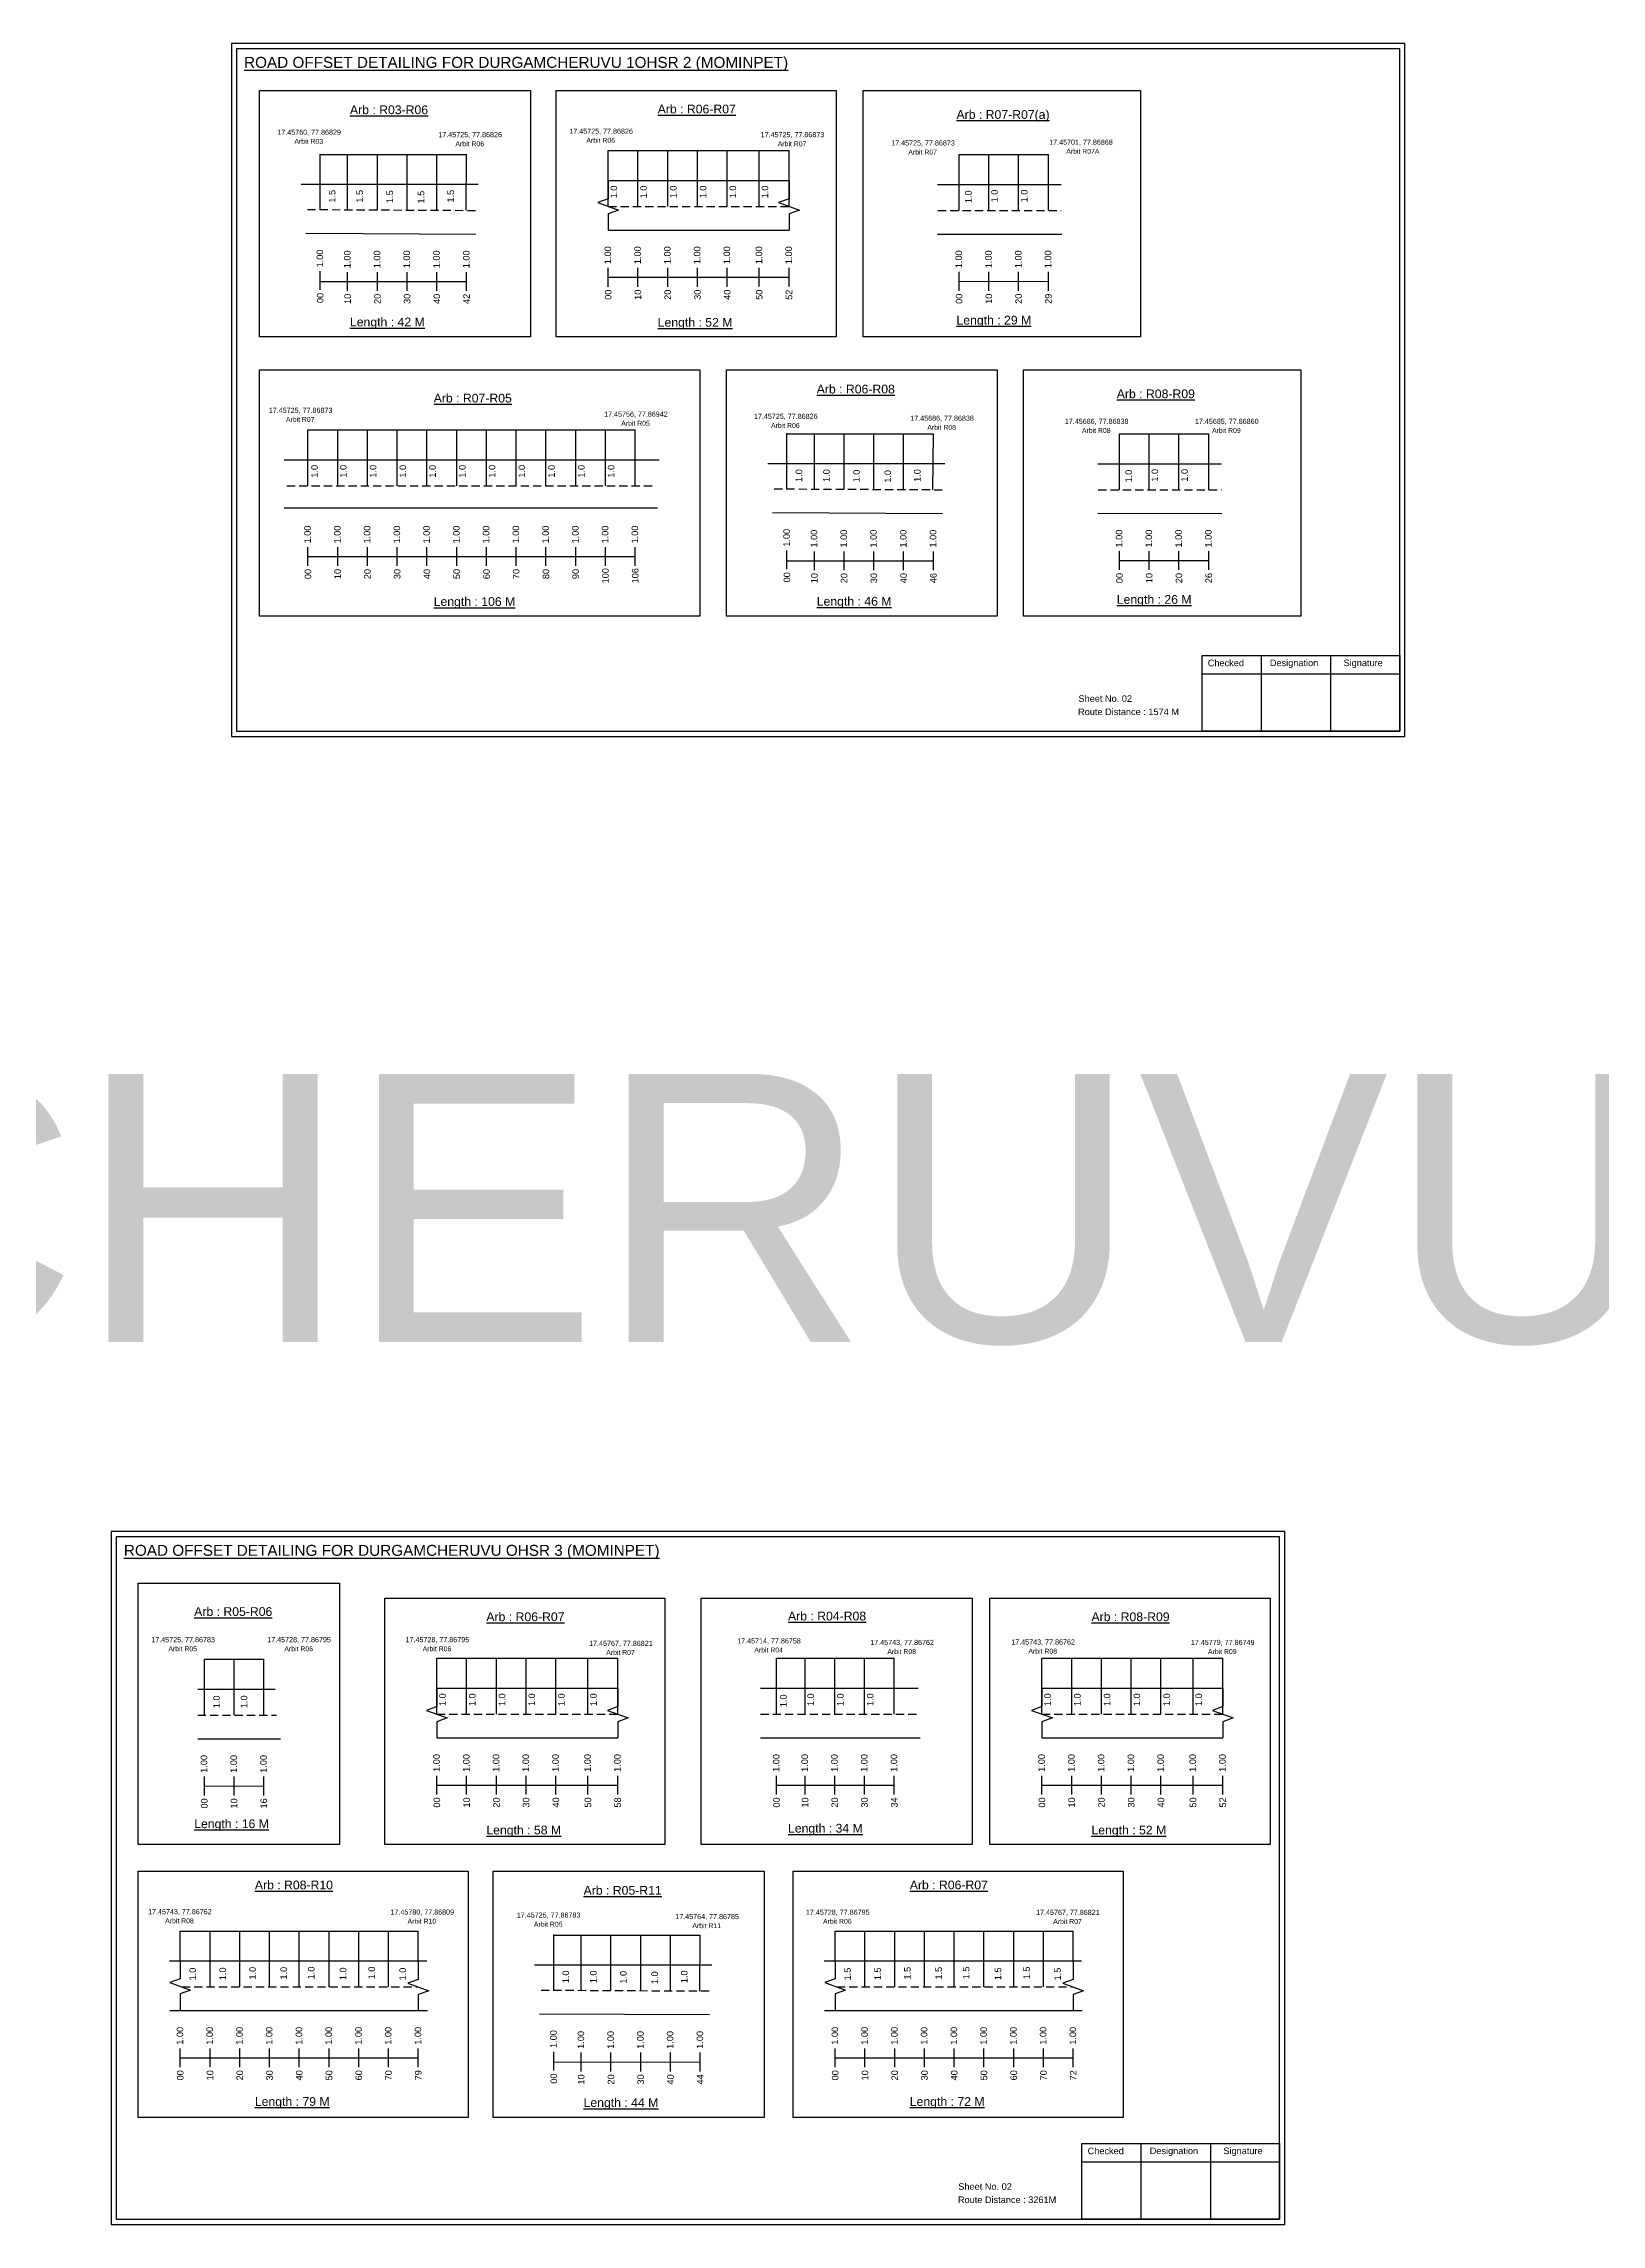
# Model space of a CAD drawing. Header units: inches. Extents: x 105 to 4124, y -559 to 3229.
# Drawn here: x 1914 to 2626, y -559 to 438 of the extents above; entities that cross this region are included whole.
import ezdxf

# ---------------------------------------------------------------- set-up
doc = ezdxf.new("R2010")
doc.units = ezdxf.units.IN
doc.header["$MEASUREMENT"] = 0
doc.linetypes.add('DASHED2', pattern=[0.375, 0.25, -0.125])
doc.layers.add('PDF_Geometry', color=7, linetype='Continuous')
doc.layers.add('PDF_Text', color=5, linetype='Continuous')
doc.styles.add('PDF Arial', font='arial.ttf')
doc.styles.get("Standard").update_dxf_attribs({"font": 'arial.ttf'})

msp = doc.modelspace()

# ---------------------------------------------------------------- linework, layer by layer
at = {"color": 5}
for p, q in [((2171.8, 388.9), (2254.45, 388.9)), ((2040.15, 387.02), (2107.07, 387.02)), ((2332.21, 387.06), (2373.01, 387.06)), ((2034.54, 261.21), (2184.14, 261.21)), ((2253.51, 259.33), (2320.43, 259.33)), ((2405.49, 259.37), (2446.29, 259.37)), ((1987.18, -300.81), (2014.38, -300.81)), ((2093.48, -300.38), (2176.14, -300.38)), ((2248.75, -300.38), (2302.58, -300.38)), ((2370.08, -300.38), (2452.74, -300.38)), ((1976.19, -425.11), (2084.99, -425.11)), ((2146.94, -426.99), (2213.86, -426.99)), ((2275.57, -425.11), (2384.37, -425.11))]:
    msp.add_line(p, q, dxfattribs=at)
for p, q in [((2171.8, 363.36), (2171.8, 388.9)), ((2185.4, 363.36), (2185.4, 388.9)), ((2199, 363.36), (2199, 388.9)), ((2212.6, 363.36), (2212.6, 388.9)), ((2226.2, 363.36), (2226.2, 388.9)), ((2240.85, 363.36), (2240.85, 388.9)), ((2254.45, 363.36), (2254.45, 388.9)), ((2040.15, 361.78), (2040.15, 387.32)), ((2052.67, 361.73), (2052.67, 387.02)), ((2066.27, 361.68), (2066.27, 387.02)), ((2079.87, 361.74), (2079.87, 387.02)), ((2093.47, 361.48), (2093.47, 387.02)), ((2106.84, 361.52), (2107.07, 387.02)), ((2332.21, 361.52), (2332.21, 387.06)), ((2345.81, 361.52), (2345.81, 387.06)), ((2359.41, 361.52), (2359.41, 387.06)), ((2373.01, 361.52), (2373.01, 387.06)), ((2112.32, 373.35), (2031.37, 373.35)), ((2171.8, 375.24), (2254.45, 375.24)), ((2322.38, 373.41), (2378.86, 373.41)), ((2033.58, 351.14), (2111.3, 350.71)), ((2171.8, 352.56), (2254.45, 352.56)), ((2322.38, 350.72), (2379.09, 350.6)), ((2034.54, 235.67), (2034.54, 261.21)), ((2048.14, 235.67), (2048.14, 261.21)), ((2061.74, 235.67), (2061.74, 261.21)), ((2075.34, 235.67), (2075.34, 261.21)), ((2088.94, 235.67), (2088.94, 261.21)), ((2102.54, 235.67), (2102.54, 261.21)), ((2116.14, 235.67), (2116.14, 261.21)), ((2129.74, 235.67), (2129.74, 261.21)), ((2143.34, 235.67), (2143.34, 261.21)), ((2156.94, 235.67), (2156.94, 261.21)), ((2170.54, 235.67), (2170.54, 261.21)), ((2184.14, 235.67), (2184.14, 261.21)), ((2253.51, 234.1), (2253.51, 259.63)), ((2266.03, 234.05), (2266.03, 259.33)), ((2279.63, 233.99), (2279.63, 259.33)), ((2293.23, 234.06), (2293.23, 259.33)), ((2306.83, 233.8), (2306.83, 259.33)), ((2320.2, 233.83), (2320.43, 259.33)), ((2405.49, 233.84), (2405.49, 259.37)), ((2419.09, 233.84), (2419.09, 259.37)), ((2432.69, 233.84), (2432.69, 259.37)), ((2446.29, 233.84), (2446.29, 259.37)), ((2023.66, 247.56), (2195.02, 247.56)), ((2325.68, 245.66), (2244.72, 245.66)), ((2395.66, 245.72), (2452.14, 245.72)), ((2194.33, 225.37), (2023.66, 225.37)), ((2246.94, 223.46), (2324.66, 223.02)), ((2395.66, 223.04), (2452.36, 222.91)), ((1987.18, -326.35), (1987.18, -300.81)), ((2000.78, -326.35), (2000.78, -300.81)), ((2014.38, -326.35), (2014.38, -300.81)), ((2093.48, -325.91), (2093.48, -300.38)), ((2107.08, -325.91), (2107.08, -300.38)), ((2120.68, -325.91), (2120.68, -300.38)), ((2134.28, -325.91), (2134.28, -300.38)), ((2147.88, -325.91), (2147.88, -300.38)), ((2162.54, -325.91), (2162.54, -300.37)), ((2176.14, -325.91), (2176.14, -300.37)), ((2248.75, -325.91), (2248.75, -300.38)), ((2261.78, -325.91), (2261.78, -300.38)), ((2275.38, -325.91), (2275.38, -300.38)), ((2288.98, -325.91), (2288.98, -300.38)), ((2302.58, -325.91), (2302.58, -300.38)), ((2370.08, -325.91), (2370.08, -300.38)), ((2383.68, -325.91), (2383.68, -300.38)), ((2397.28, -325.91), (2397.28, -300.38)), ((2410.88, -325.91), (2410.88, -300.38)), ((2424.48, -325.91), (2424.48, -300.38)), ((2439.14, -325.91), (2439.14, -300.37)), ((2452.74, -325.91), (2452.74, -300.37)), ((1984.17, -314.46), (2019.6, -314.46)), ((2093.48, -314.03), (2176.14, -314.03)), ((2241.4, -314.03), (2313.43, -314.03)), ((2370.08, -314.03), (2452.74, -314.03)), ((1984.17, -337.15), (2022, -337.15)), ((2093.48, -336.72), (2176.14, -336.72)), ((2241.4, -336.72), (2314.43, -336.72)), ((2370.08, -336.72), (2452.74, -336.72)), ((1976.19, -438.76), (1976.19, -425.11)), ((1989.79, -450.64), (1989.79, -425.11)), ((2003.39, -450.64), (2003.39, -425.11)), ((2016.99, -450.64), (2016.99, -425.11)), ((2030.59, -450.64), (2030.59, -425.11)), ((2044.19, -450.64), (2044.19, -425.11)), ((2057.79, -450.64), (2057.79, -425.11)), ((2071.39, -450.64), (2071.39, -425.11)), ((2084.99, -438.76), (2084.99, -425.11)), ((2146.94, -452.22), (2146.94, -426.68)), ((2159.46, -452.27), (2159.46, -426.99)), ((2173.06, -452.32), (2173.06, -426.99)), ((2186.66, -452.26), (2186.66, -426.99)), ((2200.26, -452.52), (2200.26, -426.99)), ((2213.63, -452.49), (2213.86, -426.99)), ((2275.57, -438.76), (2275.57, -425.11)), ((2289.17, -450.64), (2289.17, -425.11)), ((2302.77, -450.64), (2302.77, -425.11)), ((2316.37, -450.64), (2316.37, -425.11)), ((2329.97, -450.64), (2329.97, -425.11)), ((2343.57, -450.64), (2343.57, -425.11)), ((2357.17, -450.64), (2357.17, -425.11)), ((2370.77, -450.64), (2370.77, -425.11)), ((2384.37, -438.76), (2384.37, -425.11)), ((1971.2, -438.76), (2088.81, -438.7)), ((2219.11, -440.66), (2138.15, -440.66)), ((2270.58, -438.76), (2388.19, -438.7)), ((1971.34, -461.45), (2089.12, -461.45)), ((2140.36, -462.86), (2218.09, -463.29)), ((2270.72, -461.45), (2388.5, -461.45))]:
    msp.add_line(p, q)
at = {"linetype": 'DASHED2', "ltscale": 15}
for p, q in [((2034.29, 361.93), (2112.57, 361.52)), ((2171.8, 363.36), (2254.45, 363.36)), ((2322.52, 361.52), (2378.86, 361.52)), ((2024.94, 235.67), (2192.54, 235.67)), ((2247.65, 234.24), (2325.93, 233.83)), ((2395.8, 233.84), (2452.14, 233.84)), ((1984.17, -326.35), (2020.09, -326.35)), ((2093.48, -325.91), (2176.14, -325.91)), ((2241.4, -325.91), (2313.93, -325.91)), ((2370.08, -325.91), (2452.74, -325.91)), ((1976.96, -450.64), (2084.99, -450.64)), ((2141.08, -452.08), (2219.36, -452.49)), ((2276.33, -450.64), (2384.37, -450.64))]:
    msp.add_line(p, q, dxfattribs=at)
at = {"color": 217, "true_color": 0x93278f}
for p, q in [((2040.15, 325.17), (2040.15, 333.73)), ((2040.15, 329.05), (2107.07, 329.07)), ((2052.67, 324.78), (2052.67, 333.34)), ((2066.27, 324.78), (2066.27, 333.34)), ((2079.87, 324.78), (2079.87, 333.34)), ((2093.47, 324.78), (2093.47, 333.34)), ((2107.07, 324.78), (2107.07, 333.34)), ((2171.8, 326.66), (2171.8, 335.22)), ((2171.8, 330.93), (2254.45, 330.94)), ((2185.4, 326.66), (2185.4, 335.22)), ((2199, 326.66), (2199, 335.22)), ((2212.6, 326.66), (2212.6, 335.22)), ((2226.2, 326.66), (2226.2, 335.22)), ((2240.85, 326.67), (2240.85, 335.22)), ((2254.45, 326.67), (2254.45, 335.22)), ((2332.21, 324.83), (2332.21, 333.38)), ((2332.21, 329.09), (2373.01, 329.1)), ((2345.81, 324.83), (2345.81, 333.38)), ((2359.41, 324.83), (2359.41, 333.38)), ((2373.01, 324.83), (2373.01, 333.38)), ((2034.54, 198.98), (2034.54, 207.53)), ((2034.54, 203.24), (2184.14, 203.27)), ((2048.14, 198.98), (2048.14, 207.53)), ((2061.74, 198.98), (2061.74, 207.53)), ((2075.34, 198.98), (2075.34, 207.53)), ((2088.94, 198.98), (2088.94, 207.53)), ((2102.54, 198.98), (2102.54, 207.53)), ((2116.14, 198.98), (2116.14, 207.53)), ((2129.74, 198.98), (2129.74, 207.53)), ((2143.34, 198.98), (2143.34, 207.53)), ((2156.94, 198.98), (2156.94, 207.53)), ((2170.54, 198.98), (2170.54, 207.53)), ((2184.14, 198.98), (2184.14, 207.53)), ((2253.51, 197.49), (2253.51, 206.04)), ((2253.51, 201.37), (2320.43, 201.38)), ((2266.03, 197.1), (2266.03, 205.66)), ((2279.63, 197.1), (2279.63, 205.66)), ((2293.23, 197.1), (2293.23, 205.66)), ((2306.83, 197.1), (2306.83, 205.66)), ((2320.43, 197.1), (2320.43, 205.66)), ((2405.49, 197.14), (2405.49, 205.7)), ((2405.49, 201.41), (2446.29, 201.42)), ((2419.09, 197.14), (2419.09, 205.7)), ((2432.69, 197.14), (2432.69, 205.7)), ((2446.29, 197.14), (2446.29, 205.7)), ((1987.18, -363.05), (1987.18, -354.49)), ((1987.18, -358.78), (2014.38, -358.77)), ((2000.78, -363.05), (2000.78, -354.49)), ((2014.38, -363.05), (2014.38, -354.49)), ((2093.48, -362.61), (2093.48, -354.06)), ((2093.48, -358.34), (2176.14, -358.33)), ((2107.08, -362.61), (2107.08, -354.06)), ((2120.68, -362.61), (2120.68, -354.06)), ((2134.28, -362.61), (2134.28, -354.06)), ((2147.88, -362.61), (2147.88, -354.06)), ((2162.54, -362.61), (2162.54, -354.05)), ((2176.14, -362.61), (2176.14, -354.05)), ((2248.75, -362.61), (2248.75, -354.06)), ((2248.75, -358.34), (2302.58, -358.33)), ((2261.78, -362.61), (2261.78, -354.06)), ((2275.38, -362.61), (2275.38, -354.06)), ((2288.98, -362.61), (2288.98, -354.06)), ((2302.58, -362.61), (2302.58, -354.06)), ((2370.08, -362.61), (2370.08, -354.06)), ((2370.08, -358.34), (2452.74, -358.33)), ((2383.68, -362.61), (2383.68, -354.06)), ((2397.28, -362.61), (2397.28, -354.06)), ((2410.88, -362.61), (2410.88, -354.06)), ((2424.48, -362.61), (2424.48, -354.06)), ((2439.14, -362.61), (2439.14, -354.05)), ((2452.74, -362.61), (2452.74, -354.05)), ((1976.19, -487.34), (1976.19, -478.79)), ((1976.19, -483.07), (2084.99, -483.07)), ((1989.79, -487.34), (1989.79, -478.79)), ((2003.39, -487.34), (2003.39, -478.79)), ((2016.99, -487.34), (2016.99, -478.79)), ((2030.59, -487.34), (2030.59, -478.79)), ((2044.19, -487.34), (2044.19, -478.79)), ((2057.79, -487.34), (2057.79, -478.79)), ((2071.39, -487.34), (2071.39, -478.79)), ((2084.99, -487.34), (2084.99, -478.79)), ((2146.94, -488.83), (2146.94, -480.28)), ((2146.94, -484.95), (2213.86, -484.94)), ((2159.46, -489.22), (2159.46, -480.66)), ((2173.06, -489.22), (2173.06, -480.66)), ((2186.66, -489.22), (2186.66, -480.66)), ((2200.26, -489.22), (2200.26, -480.66)), ((2213.86, -489.22), (2213.86, -480.66)), ((2275.57, -487.34), (2275.57, -478.79)), ((2275.57, -483.07), (2384.37, -483.07)), ((2289.17, -487.34), (2289.17, -478.79)), ((2302.77, -487.34), (2302.77, -478.79)), ((2316.37, -487.34), (2316.37, -478.79)), ((2329.97, -487.34), (2329.97, -478.79)), ((2343.57, -487.34), (2343.57, -478.79)), ((2357.17, -487.34), (2357.17, -478.79)), ((2370.77, -487.34), (2370.77, -478.79)), ((2384.37, -487.34), (2384.37, -478.79))]:
    msp.add_line(p, q, dxfattribs=at)
for points in [[(2012.45, 416.38), (2136.25, 416.38), (2136.25, 303.7), (2012.45, 303.7)], [(2147.93, 416.38), (2276.03, 416.38), (2276.03, 303.7), (2147.93, 303.7)], [(2288.35, 416.38), (2415.1, 416.38), (2415.1, 303.7), (2288.35, 303.7)], [(2012.45, 288.69), (2213.69, 288.69), (2213.69, 176.01), (2012.45, 176.01)], [(2225.81, 288.69), (2349.61, 288.69), (2349.61, 176.01), (2225.81, 176.01)], [(2361.63, 288.69), (2488.38, 288.69), (2488.38, 176.01), (2361.63, 176.01)], [(1956.97, -265.97), (2048.91, -265.97), (2048.91, -385.58), (1956.97, -385.58)], [(2069.62, -272.9), (2197.72, -272.9), (2197.72, -385.58), (2069.62, -385.58)], [(2214.28, -272.9), (2338.09, -272.9), (2338.09, -385.58), (2214.28, -385.58)], [(2346.22, -272.9), (2474.32, -272.9), (2474.32, -385.58), (2346.22, -385.58)], [(1956.97, -397.63), (2107.82, -397.63), (2107.82, -510.31), (1956.97, -510.31)], [(2119.23, -397.63), (2243.04, -397.63), (2243.04, -510.31), (2119.23, -510.31)], [(2256.35, -397.63), (2407.2, -397.63), (2407.2, -510.31), (2256.35, -510.31)]]:
    msp.add_lwpolyline(points, close=True)
at = {"linetype": 'Continuous'}
for points in [[(2171.8, 375.24), (2171.8, 366.81), (2167.05, 365.09), (2176.54, 361.63), (2171.8, 359.91), (2171.8, 352.56)], [(2254.45, 375.24), (2254.45, 366.81), (2249.71, 365.09), (2259.19, 361.63), (2254.45, 359.91), (2254.45, 352.56)], [(2093.48, -314.03), (2093.48, -322.46), (2088.74, -324.19), (2098.23, -327.64), (2093.48, -329.37), (2093.48, -336.72)], [(2176.14, -314.03), (2176.14, -322.46), (2171.4, -324.19), (2180.88, -327.64), (2176.14, -329.37), (2176.14, -336.72)], [(2370.08, -314.03), (2370.08, -322.46), (2365.34, -324.19), (2374.83, -327.64), (2370.08, -329.37), (2370.08, -336.72)], [(2452.74, -314.03), (2452.74, -322.46), (2447.99, -324.19), (2457.48, -327.64), (2452.74, -329.37), (2452.74, -336.72)], [(1976.18, -438.48), (1976.18, -446.91), (1971.43, -448.63), (1980.92, -452.09), (1976.18, -453.81), (1976.18, -461.16)], [(2275.56, -438.48), (2275.56, -446.91), (2270.81, -448.63), (2280.3, -452.09), (2275.56, -453.81), (2275.56, -461.16)], [(2084.99, -438.76), (2084.99, -447.19), (2080.25, -448.92), (2089.74, -452.37), (2084.99, -454.1), (2084.99, -461.45)], [(2384.37, -438.76), (2384.37, -447.19), (2379.63, -448.92), (2389.12, -452.37), (2384.37, -454.1), (2384.37, -461.45)]]:
    msp.add_lwpolyline(points, dxfattribs=at)
at = {"layer": 'PDF_Geometry'}
for points in [[(1999.55, 437.77), (1999.55, 121.06), (2536.02, 121.06), (2536.02, 437.77)], [(2001.87, 435.45), (2001.87, 123.48), (2533.6, 123.48), (2533.6, 435.45)], [(1944.63, -242.47), (1944.63, -559.18), (2481.1, -559.18), (2481.1, -242.47)], [(1946.95, -244.8), (1946.95, -556.76), (2478.68, -556.76), (2478.68, -244.8)]]:
    msp.add_lwpolyline(points, close=True, dxfattribs=at)
at = {"layer": 'PDF_Geometry', "color": 242, "true_color": 0xcc1f26}
for points in [[(2533.6, 123.39), (2443.26, 123.39), (2443.26, 158), (2533.6, 158)], [(2478.68, -556.86), (2388.34, -556.86), (2388.34, -522.24), (2478.68, -522.24)]]:
    msp.add_lwpolyline(points, close=True, dxfattribs=at)
for points in [[(2443.26, 149.63), (2533.6, 149.63)], [(2470.24, 158), (2470.24, 123.39)], [(2501.97, 158), (2501.97, 123.39)], [(2415.32, -522.24), (2415.32, -556.86)], [(2447.05, -522.24), (2447.05, -556.86)], [(2388.34, -530.62), (2478.68, -530.62)]]:
    msp.add_lwpolyline(points, dxfattribs=at)

# ---------------------------------------------------------------- texts
at = {"color": 242, "true_color": 0xcd2027}
for s, height, p in [('%%UROAD OFFSET DETAILING FOR DURGAMCHERUVU 1OHSR 2 (MOMINPET)', 5, (2005.33, 426.7)), ('%%UArb : R03-R06', 4, (2053.75, 405.53)), ('%%UArb : R06-R07', 4, (2194.41, 405.87)), ('%%UArb : R07-R07(a)', 4, (2331, 403.36)), ('%%ULength : 42 M', 4, (2053.75, 308.53)), ('%%ULength : 52 M', 4, (2194.41, 308.37)), ('%%ULength : 29 M', 4, (2331, 309.36)), ('%%UArb : R06-R08', 4, (2267.11, 277.84)), ('%%UArb : R08-R09', 4, (2404.27, 275.68)), ('%%UArb : R07-R05', 4, (2092.02, 273.71)), ('%%ULength : 106 M', 4, (2092.02, 180.71)), ('%%ULength : 46 M', 4, (2267.11, 180.84)), ('%%ULength : 26 M', 4, (2404.27, 181.68)), ('%%UROAD OFFSET DETAILING FOR DURGAMCHERUVU OHSR 3 (MOMINPET)', 5, (1950.4, -253.54)), ('%%UArb : R05-R06', 4, (1982.54, -281.03)), ('%%UArb : R04-R08', 4, (2253.98, -283.08)), ('%%UArb : R06-R07', 4, (2116.1, -283.4)), ('%%UArb : R08-R09', 4, (2392.7, -283.4)), ('%%ULength : 16 M', 4, (1982.54, -378.03)), ('%%ULength : 58 M', 4, (2116.1, -380.9)), ('%%ULength : 34 M', 4, (2253.98, -380.08)), ('%%ULength : 52 M', 4, (2392.7, -380.9)), ('%%UArb : R08-R10', 4, (2010.27, -406.01)), ('%%UArb : R05-R11', 4, (2160.54, -408.48)), ('%%UArb : R06-R07', 4, (2309.65, -406.01)), ('%%ULength : 79 M', 4, (2010.27, -505.01)), ('%%ULength : 44 M', 4, (2160.54, -505.48)), ('%%ULength : 72 M', 4, (2309.65, -505.01))]:
    msp.add_text(s, height=height, dxfattribs=at).set_placement(p)
at = {"color": 5}
for s, height, p in [('17.45725, 77.86826', 2.34, (2154.01, 396.57)), ('17.45760, 77.86829', 2.34, (2020.54, 396.1)), ('Arbit R03', 2.246, (2028.36, 391.97)), ('17.45725, 77.86826', 2.34, (2094.14, 394.99)), ('Arbit R06', 2.246, (2101.96, 390.86)), ('Arbit R06', 2.246, (2161.83, 392.44)), ('17.45725, 77.86873', 2.34, (2241.48, 394.99)), ('Arbit R07', 2.246, (2249.3, 390.86)), ('17.45725, 77.86873', 2.34, (2301.16, 391.2)), ('Arbit R07', 2.246, (2308.98, 387.07)), ('17.45701, 77.86868', 2.34, (2373.36, 391.53)), ('Arbit R07A', 2.246, (2381.18, 387.4)), ('17.45725, 77.86873', 2.34, (2016.63, 268.97)), ('17.45756, 77.86942', 2.34, (2169.92, 267.21)), ('Arbit R07', 2.246, (2024.45, 264.84)), ('Arbit R05', 2.246, (2177.74, 263.08)), ('17.45725, 77.86826', 2.34, (2238.42, 266.23)), ('Arbit R06', 2.246, (2246.24, 262.1)), ('17.45686, 77.86838', 2.34, (2309.86, 265.36)), ('Arbit R08', 2.246, (2317.68, 261.23)), ('17.45686, 77.86838', 2.34, (2380.53, 263.93)), ('Arbit R08', 2.246, (2388.35, 259.81)), ('17.45685, 77.86860', 2.34, (2440.01, 263.93)), ('Arbit R09', 2.246, (2447.83, 259.8)), ('17.45725, 77.86783', 2.34, (1962.94, -293.04)), ('Arbit R05', 2.246, (1970.76, -297.16)), ('17.45728, 77.86795', 2.34, (2015.94, -293.04)), ('Arbit R06', 2.246, (2023.76, -297.16)), ('17.45728, 77.86795', 2.34, (2079.16, -293.04)), ('Arbit R06', 2.246, (2086.98, -297.16)), ('17.45767, 77.86821', 2.34, (2163.06, -294.73)), ('Arbit R07', 2.246, (2170.88, -298.85)), ('17.45714, 77.86758', 2.34, (2230.75, -293.59)), ('Arbit R04', 2.246, (2238.57, -297.72)), ('17.45743, 77.86762', 2.34, (2291.6, -294.3)), ('Arbit R08', 2.246, (2299.42, -298.42)), ('17.45743, 77.86762', 2.34, (2356.06, -294.11)), ('Arbit R08', 2.246, (2363.88, -298.24)), ('17.45779, 77.86749', 2.34, (2438.15, -294.3)), ('Arbit R09', 2.246, (2445.97, -298.42)), ('17.45743, 77.86762', 2.34, (1961.46, -417.38)), ('17.45780, 77.86809', 2.34, (2072.25, -417.57)), ('17.45725, 77.86783', 2.34, (2130.01, -418.96)), ('17.45764, 77.86785', 2.34, (2202.47, -419.63)), ('17.45728, 77.86795', 2.34, (2262.17, -417.64)), ('17.45767, 77.86821', 2.34, (2367.39, -417.71)), ('Arbit R08', 2.246, (1969.28, -421.51)), ('Arbit R10', 2.246, (2080.07, -421.7)), ('Arbit R05', 2.246, (2137.83, -423.09)), ('Arbit R11', 2.246, (2210.29, -423.76)), ('Arbit R06', 2.246, (2269.99, -421.76)), ('Arbit R07', 2.246, (2375.21, -421.84))]:
    msp.add_text(s, height=height, dxfattribs=at).set_placement(p)
for s, p in [('1.5', (2047.11, 365.07)), ('1.5', (2059.69, 365.07)), ('1.5', (2073.42, 364.88)), ('1.5', (2087.74, 364.68)), ('1.5', (2101.25, 365.09)), ('1.0', (2175.86, 367.03)), ('1.0', (2189.46, 367.03)), ('1.0', (2203.06, 367.03)), ('1.0', (2216.66, 367.03)), ('1.0', (2230.26, 367.03)), ('1.0', (2244.92, 367.04)), ('1.0', (2337.93, 364.84)), ('1.0', (2349.88, 365.2)), ('1.0', (2363.48, 365.2)), ('1.0', (2039.05, 239.35)), ('1.0', (2052.21, 239.35)), ('1.0', (2065.81, 239.35)), ('1.0', (2079.41, 239.35)), ('1.0', (2093.01, 239.35)), ('1.0', (2106.61, 239.35)), ('1.0', (2120.21, 239.35)), ('1.0', (2133.81, 239.35)), ('1.0', (2147.41, 239.35)), ('1.0', (2161.01, 239.35)), ('1.0', (2174.61, 239.35)), ('1.0', (2260.47, 237.38)), ('1.0', (2273.05, 237.38)), ('1.0', (2286.78, 237.19)), ('1.0', (2301.1, 237)), ('1.0', (2314.61, 237.41)), ('1.0', (2411.2, 237.15)), ('1.0', (2423.16, 237.51)), ('1.0', (2436.76, 237.51)), ('1.0', (1994.25, -323.2)), ('1.0', (2006.85, -323.17)), ('1.0', (2097.55, -322.24)), ('1.0', (2111.15, -322.24)), ('1.0', (2124.75, -322.24)), ('1.0', (2138.35, -322.24)), ('1.0', (2151.95, -322.24)), ('1.0', (2166.61, -322.23)), ('1.0', (2253.38, -322.74)), ('1.0', (2265.85, -322.24)), ('1.0', (2279.45, -322.24)), ('1.0', (2293.05, -322.24)), ('1.0', (2374.15, -322.24)), ('1.0', (2387.75, -322.24)), ('1.0', (2401.35, -322.24)), ('1.0', (2414.95, -322.24)), ('1.0', (2428.55, -322.24)), ('1.0', (2443.21, -322.23)), ('1.0', (1983.33, -447.66)), ('1.0', (1997.07, -447.53)), ('1.0', (2010.69, -447.28)), ('1.0', (2024.95, -447.28)), ('1.0', (2037.54, -447.15)), ('1.0', (2052.06, -447.53)), ('1.0', (2065.17, -447.15)), ('1.0', (2079.33, -447.65)), ('1.0', (2153.9, -448.94)), ('1.0', (2166.47, -448.94)), ('1.0', (2180.21, -449.13)), ('1.0', (2194.53, -449.32)), ('1.0', (2208.04, -448.91)), ('1.5', (2282.71, -447.66)), ('1.5', (2296.45, -447.53)), ('1.5', (2310.07, -447.28)), ('1.5', (2324.33, -447.28)), ('1.5', (2336.92, -447.15)), ('1.5', (2351.44, -447.53)), ('1.5', (2364.55, -447.15)), ('1.5', (2378.71, -447.65))]:
    msp.add_text(s, height=3, rotation=90).set_placement(p)
at = {"color": 217, "true_color": 0x93278f}
for s, p in [('1.00', (2041.48, 335.47)), ('1.00', (2054, 335.08)), ('1.00', (2067.6, 335.08)), ('1.00', (2081.2, 335.08)), ('1.00', (2094.8, 335.08)), ('1.00', (2108.4, 335.08)), ('1.00', (2173.12, 336.96)), ('1.00', (2186.72, 336.96)), ('1.00', (2200.32, 336.96)), ('1.00', (2213.92, 336.96)), ('1.00', (2227.52, 336.96)), ('1.00', (2242.18, 336.96)), ('1.00', (2255.78, 336.96)), ('1.00', (2333.54, 335.12)), ('1.00', (2347.14, 335.12)), ('1.00', (2360.74, 335.12)), ('1.00', (2374.34, 335.12)), ('00', (2041.63, 319.15)), ('10', (2054.15, 318.76)), ('20', (2067.75, 318.76)), ('30', (2081.35, 318.76)), ('40', (2094.95, 318.76)), ('42', (2108.55, 318.76)), ('00', (2173.27, 320.64)), ('10', (2186.87, 320.64)), ('20', (2200.47, 320.64)), ('30', (2214.07, 320.64)), ('40', (2227.67, 320.64)), ('50', (2242.33, 320.64)), ('52', (2255.93, 320.64)), ('00', (2333.69, 318.8)), ('10', (2347.29, 318.8)), ('20', (2360.89, 318.8)), ('29', (2374.49, 318.8)), ('1.00', (2035.87, 209.27)), ('1.00', (2049.47, 209.27)), ('1.00', (2063.07, 209.27)), ('1.00', (2076.67, 209.27)), ('1.00', (2090.27, 209.27)), ('1.00', (2103.87, 209.27)), ('1.00', (2117.47, 209.27)), ('1.00', (2131.07, 209.27)), ('1.00', (2144.67, 209.27)), ('1.00', (2158.27, 209.27)), ('1.00', (2171.87, 209.27)), ('1.00', (2185.47, 209.27)), ('1.00', (2254.84, 207.78)), ('1.00', (2267.36, 207.39)), ('1.00', (2280.96, 207.39)), ('1.00', (2294.56, 207.39)), ('1.00', (2308.16, 207.39)), ('1.00', (2321.76, 207.39)), ('1.00', (2406.82, 207.43)), ('1.00', (2420.42, 207.43)), ('1.00', (2434.02, 207.43)), ('1.00', (2447.62, 207.43)), ('00', (2036.02, 192.95)), ('10', (2049.62, 192.95)), ('20', (2063.22, 192.95)), ('30', (2076.82, 192.95)), ('40', (2090.42, 192.95)), ('50', (2104.02, 192.95)), ('60', (2117.62, 192.95)), ('70', (2131.22, 192.95)), ('80', (2144.82, 192.95)), ('90', (2158.42, 192.95)), ('100', (2172.02, 191)), ('106', (2185.62, 191)), ('00', (2254.99, 191.46)), ('10', (2267.51, 191.07)), ('20', (2281.11, 191.07)), ('30', (2294.71, 191.07)), ('40', (2308.31, 191.07)), ('46', (2321.91, 191.07)), ('00', (2406.97, 191.11)), ('10', (2420.57, 191.11)), ('20', (2434.17, 191.11)), ('26', (2447.77, 191.11)), ('1.00', (1988.5, -352.75)), ('1.00', (2002.1, -352.75)), ('1.00', (2015.7, -352.75)), ('1.00', (2094.81, -352.32)), ('1.00', (2108.41, -352.32)), ('1.00', (2122.01, -352.32)), ('1.00', (2135.61, -352.32)), ('1.00', (2149.21, -352.32)), ('1.00', (2163.86, -352.31)), ('1.00', (2177.46, -352.31)), ('1.00', (2250.07, -352.32)), ('1.00', (2263.11, -352.32)), ('1.00', (2276.71, -352.32)), ('1.00', (2290.31, -352.32)), ('1.00', (2303.91, -352.32)), ('1.00', (2371.41, -352.32)), ('1.00', (2385.01, -352.32)), ('1.00', (2398.61, -352.32)), ('1.00', (2412.21, -352.32)), ('1.00', (2425.81, -352.32)), ('1.00', (2440.46, -352.31)), ('1.00', (2454.06, -352.31)), ('00', (1988.65, -369.07)), ('10', (2002.25, -369.07)), ('16', (2015.85, -369.07)), ('00', (2094.96, -368.64)), ('10', (2108.56, -368.64)), ('20', (2122.16, -368.64)), ('30', (2135.76, -368.64)), ('40', (2149.36, -368.64)), ('50', (2164.01, -368.63)), ('58', (2177.61, -368.63)), ('00', (2250.22, -368.64)), ('10', (2263.26, -368.64)), ('20', (2276.86, -368.64)), ('30', (2290.46, -368.64)), ('34', (2304.06, -368.64)), ('00', (2371.56, -368.64)), ('10', (2385.16, -368.64)), ('20', (2398.76, -368.64)), ('30', (2412.36, -368.64)), ('40', (2425.96, -368.64)), ('50', (2440.61, -368.63)), ('52', (2454.21, -368.63)), ('1.00', (1977.52, -477.05)), ('1.00', (1991.12, -477.05)), ('1.00', (2004.72, -477.05)), ('1.00', (2018.32, -477.05)), ('1.00', (2031.92, -477.05)), ('1.00', (2045.52, -477.05)), ('1.00', (2059.12, -477.05)), ('1.00', (2072.72, -477.05)), ('1.00', (2086.32, -477.05)), ('1.00', (2148.26, -478.54)), ('1.00', (2160.79, -478.93)), ('1.00', (2174.39, -478.93)), ('1.00', (2187.99, -478.93)), ('1.00', (2201.59, -478.93)), ('1.00', (2215.19, -478.93)), ('1.00', (2276.9, -477.05)), ('1.00', (2290.5, -477.05)), ('1.00', (2304.1, -477.05)), ('1.00', (2317.7, -477.05)), ('1.00', (2331.3, -477.05)), ('1.00', (2344.9, -477.05)), ('1.00', (2358.5, -477.05)), ('1.00', (2372.1, -477.05)), ('1.00', (2385.7, -477.05)), ('00', (1977.67, -493.37)), ('10', (1991.27, -493.37)), ('20', (2004.87, -493.37)), ('30', (2018.47, -493.37)), ('40', (2032.07, -493.37)), ('50', (2045.67, -493.37)), ('60', (2059.27, -493.37)), ('70', (2072.87, -493.37)), ('79', (2086.47, -493.37)), ('00', (2148.41, -494.86)), ('10', (2160.94, -495.25)), ('20', (2174.54, -495.25)), ('30', (2188.14, -495.25)), ('40', (2201.74, -495.25)), ('44', (2215.34, -495.25)), ('00', (2277.05, -493.37)), ('10', (2290.65, -493.37)), ('20', (2304.25, -493.37)), ('30', (2317.85, -493.37)), ('40', (2331.45, -493.37)), ('50', (2345.05, -493.37)), ('60', (2358.65, -493.37)), ('70', (2372.25, -493.37)), ('72', (2385.85, -493.37))]:
    msp.add_text(s, height=3, rotation=90, dxfattribs=at).set_placement(p)
for s, height, p in [('Sheet No. 02', 3, (2386.76, 136.86)), ('Route Distance : 1574 M', 3, (2386.57, 130.81)), ('DURGACHERUVU 3', 122.5352, (1187.59, -155.79)), ('Route Distance : 3261M', 3, (2331.65, -549.43)), ('Sheet No. 02', 3, (2331.84, -543.38))]:
    msp.add_text(s, height=height).set_placement(p)
at = {"layer": 'PDF_Text', "color": 7, "attachment_point": 7, "style": 'PDF Arial'}
for s, insert, char_height in [('Checked', (2445.87, 153.11), 3.001), ('Designation', (2474.24, 152.28), 3.0006), ('Signature', (2507.92, 152.28), 3.001), ('Checked', (2390.94, -527.13), 3.001), ('Designation', (2419.32, -527.96), 3.0006), ('Signature', (2453, -527.96), 3.001)]:
    msp.add_mtext(s, dxfattribs=dict(at, insert=insert, char_height=char_height))

doc.saveas('drawing.dxf')
